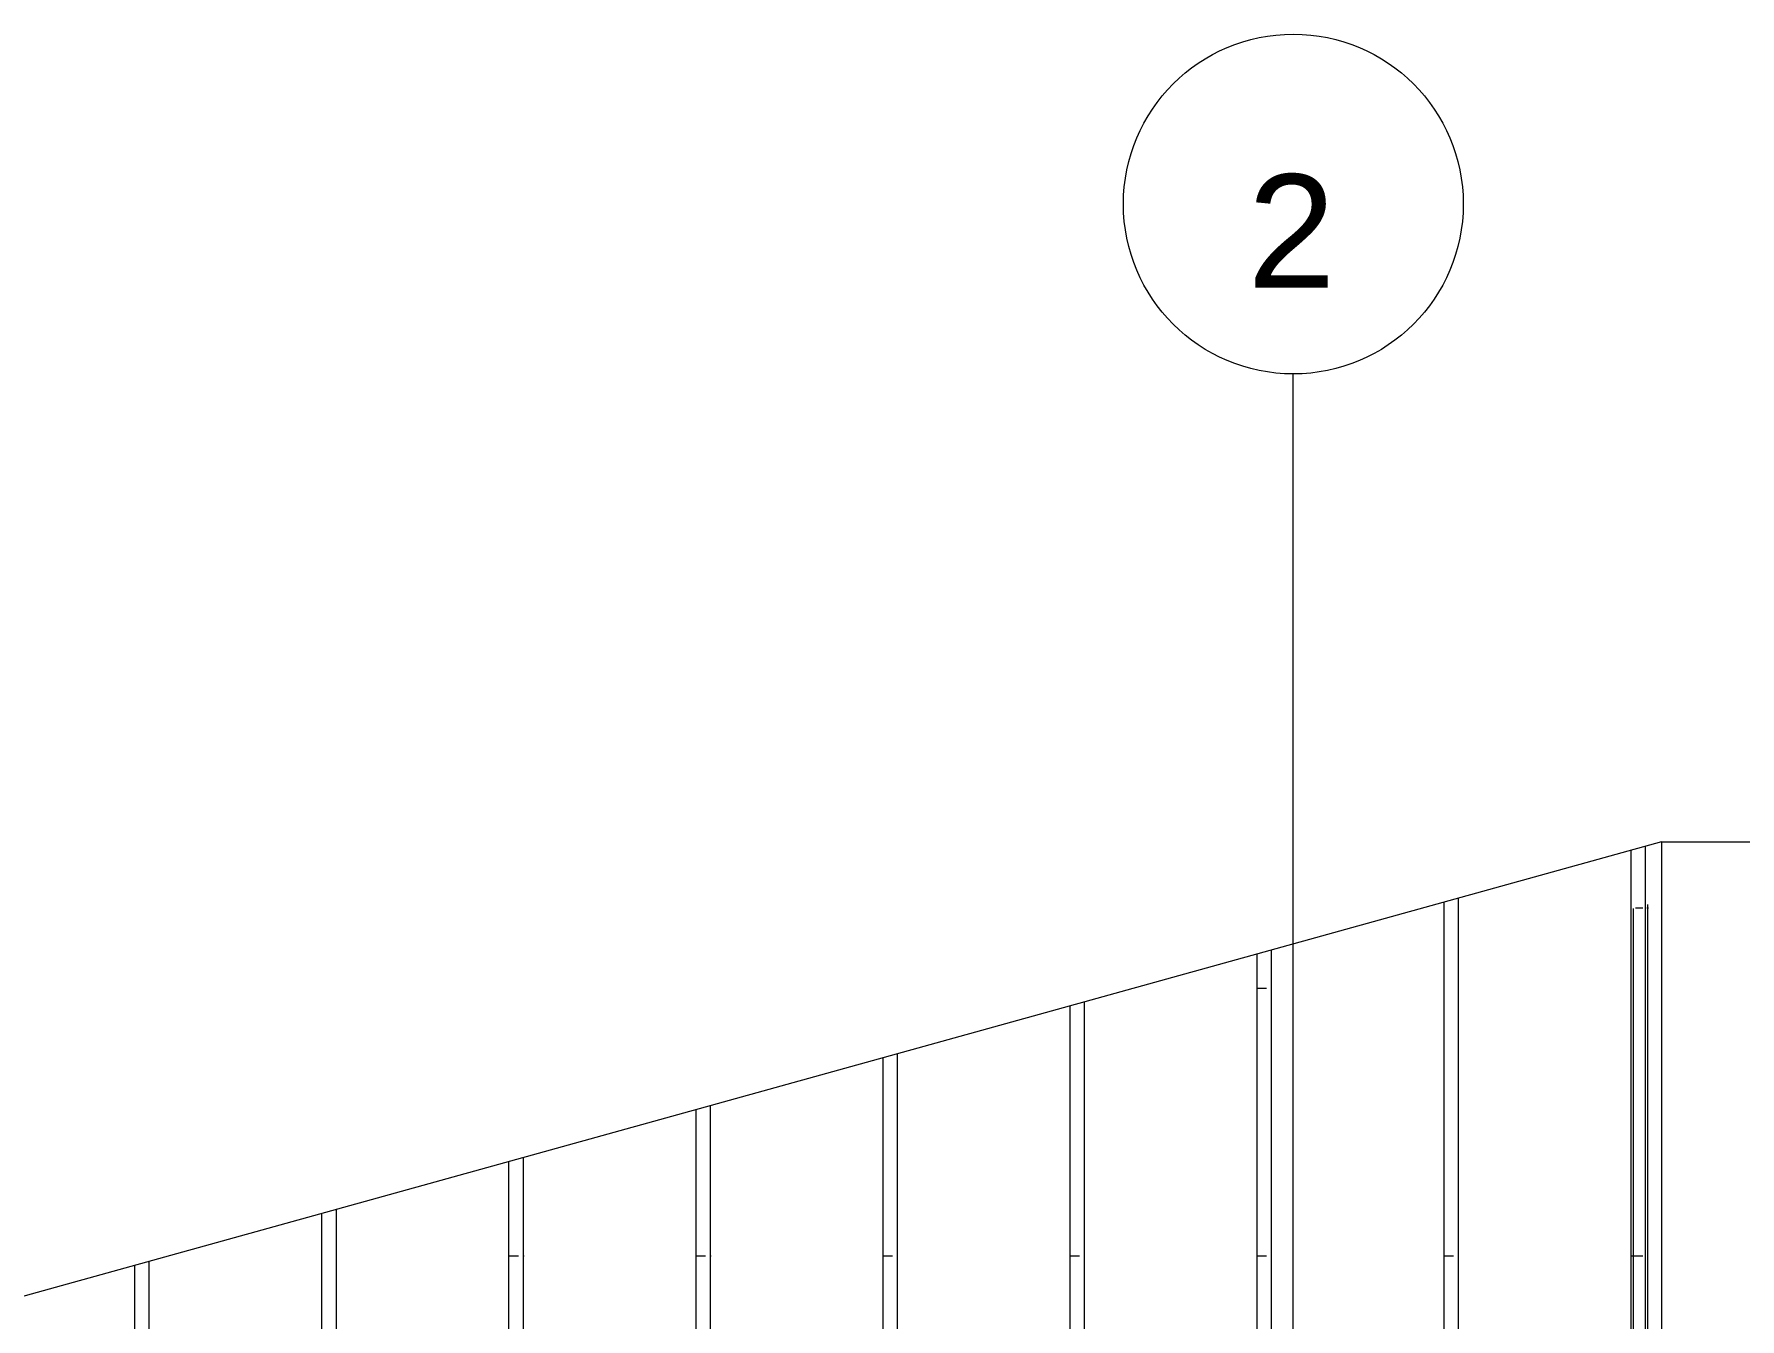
# Model space of a CAD drawing. Header units: centimetres. Extents: x 0 to 25250, y 0 to 2250.
# Drawn here: x 21443.4 to 21594, y 946.6 to 1060 of the extents above; entities that cross this region are included whole.
import ezdxf

# ---------------------------------------------------------------- set-up
doc = ezdxf.new("R2010")
doc.units = ezdxf.units.CM
for name, color, linetype, lineweight in [('A-ROOF', 7, 'Continuous', 9), ('A-ROOF-PATT', 7, 'Continuous', 9), ('A-WALL', 7, 'Continuous', 9), ('A-WALL-PATT', 7, 'Continuous', 9), ('G-ANNO-DIMS', 7, 'Continuous', 9), ('S-GRID', 7, 'Continuous', 9), ('S-GRID-IDEN', 7, 'Continuous', 9)]:
    doc.layers.add(name, color=color, linetype=linetype, lineweight=lineweight)
doc.styles.add('24-View-3$0$Arial', font='arial.ttf', dxfattribs={"height": 10})

# ---------------------------------------------------------------- blocks, each defined once
blk = doc.blocks.new('Grid - TEC_GRID_CIRCLE-145857-ЮГ')
at = {"layer": 'S-GRID-IDEN'}
blk.add_circle((696.64, 792.09), 15, dxfattribs=at)

msp = doc.modelspace()

# ---------------------------------------------------------------- hatches: boundary and pattern name
at = {"layer": 'A-ROOF-PATT', "true_color": 0x8b8b8b}
h = msp.add_hatch(dxfattribs=at)
h.set_pattern_fill('FP3_32', color=252, style=0, pattern_type=2)
h.set_pattern_definition([(0, (20874.446, 852.922), (16.51, 30.709), [0.8382, -15.672]), (90, (20857.936, 852.922), (-16.51, 30.709), [30.709, 0]), (90, (20859.206, 852.922), (-16.51, 30.709), [30.709, 0])])
h.paths.add_polyline_path([(21062.08, 837.91), (21587.08, 983.51), (21587.08, 988.69), (21062.08, 843.1)])
at = {"layer": 'A-WALL-PATT', "true_color": 0x8b8b8b}
h = msp.add_hatch(dxfattribs=at)
h.set_pattern_fill('FP3_36', color=252, style=0, pattern_type=2)
h.set_pattern_definition([(0, (21089.076, 552.922), (16.51, 30.709), [0.8382, -15.672]), (90, (21072.566, 552.922), (-16.51, 30.709), [30.709, 0]), (90, (21073.836, 552.922), (-16.51, 30.709), [30.709, 0])])
h.paths.add_polyline_path([(21067.08, 552.92), (21122.08, 552.92), (21122.08, 815.12), (21587.08, 944.07), (21587.08, 983.51), (21067.08, 839.3), (21067.08, 554.43)])
h = msp.add_hatch(dxfattribs=at)
h.set_pattern_fill('FP3_40', color=252, style=0, pattern_type=2)
h.set_pattern_definition([(0, (21601.09, 552.922), (16.51, 30.709), [0.8382, -15.672]), (90, (21584.579, 552.922), (-16.51, 30.709), [30.709, 0]), (90, (21585.849, 552.922), (-16.51, 30.709), [30.709, 0])])
h.paths.add_polyline_path([(21587.08, 942.68), (21587.08, 983.51), (21582.08, 982.12), (21582.08, 942.68)])

# ---------------------------------------------------------------- linework, layer by layer
at = {"layer": 'A-ROOF'}
for q in [(21048.34, 839.29), (21587.08, 983.51)]:
    msp.add_line((21587.08, 988.69), q, dxfattribs=at)
at = {"layer": 'A-WALL'}
msp.add_line((21587.08, 983.51), (21587.08, 942.68), dxfattribs=at)
at = {"layer": 'G-ANNO-DIMS'}
msp.add_line((21587.08, 988.69), (21644.03, 988.69), dxfattribs=at)
at = {"layer": 'S-GRID', "color": 1, "lineweight": 18, "true_color": 0xff0000}
msp.add_line((21554.58, 905.01), (21554.58, 1030.01), dxfattribs=at)

# ---------------------------------------------------------------- block references
at = {"layer": 'S-GRID-IDEN'}
msp.add_blockref('Grid - TEC_GRID_CIRCLE-145857-ЮГ', (20857.94, 252.92), dxfattribs=at)

# ---------------------------------------------------------------- texts
at = {"layer": 'S-GRID-IDEN', "insert": (21554.42, 1042.63), "char_height": 10, "width": 8.25, "attachment_point": 5, "line_spacing_factor": 0.936439, "style": '24-View-3$0$Arial'}
msp.add_mtext('\\pt50,100,150,200,250,300,350,400,450,500,550,600,650,700,750,800,850,900,950,1000,1050,1100,1150,1200,1250,1300,1350,1400,1450,1500,1550,1600;2', dxfattribs=at)

doc.saveas('drawing.dxf')
